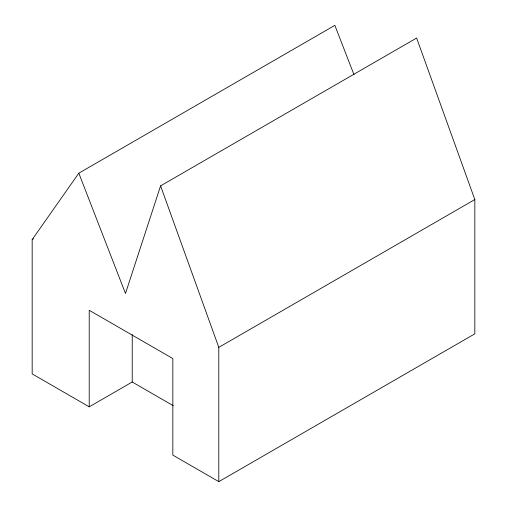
<?xml version="1.0" encoding="UTF-8"?>
<svg xmlns="http://www.w3.org/2000/svg" width="507" height="507" viewBox="0 0 507 507"><rect width="100%" height="100%" fill="white"/><g stroke="black" fill="none" stroke-linecap="round" stroke-linejoin="round"><path stroke-width="0.76" d="M173.356 405.752L132.226 382.005L89.219 406.836L89.219 310.278L172.836 358.557L172.836 455.115L218.796 481.65L474.831 333.828L474.831 199.543L416.621 38.038L160.586 185.86L125.483 293.49L78.826 173.172L334.861 25.35L354.038 74.808M89.219 406.836L32.169 373.9L32.169 239.615L78.826 173.172M32.169 239.615L33.538 238.822M218.796 481.65L218.796 347.365L474.831 199.543M160.586 185.86L218.796 347.365M132.226 334.519L132.226 382.005"/></g></svg>
